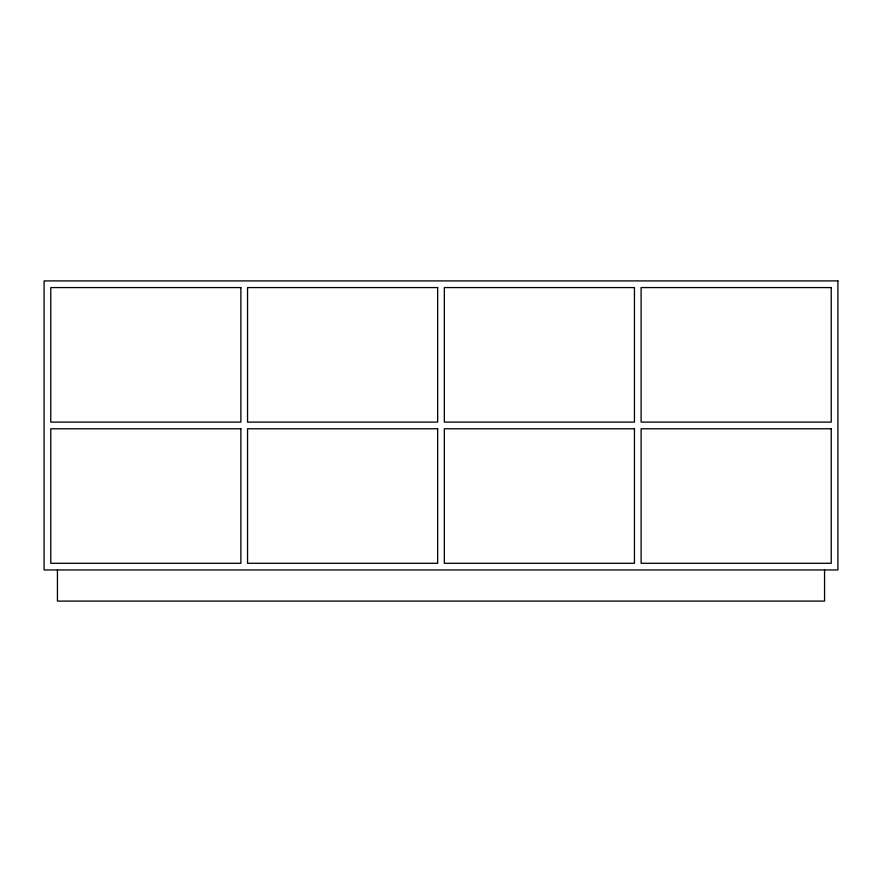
<?xml version="1.0" encoding="UTF-8"?>
<svg xmlns="http://www.w3.org/2000/svg" width="882" height="882" viewBox="0 0 882 882"><rect width="100%" height="100%" fill="white"/><g stroke="black" fill="none" stroke-linecap="round" stroke-linejoin="round"><path stroke-width="1.32" d="M824.56 569.959L824.56 601.094L57.44 601.094L57.44 569.959M837.9 280.906L44.1 280.906L44.1 569.959L837.9 569.959L837.9 280.906M240.885 287.576L50.77 287.576L50.77 422.103L240.885 422.103L240.885 287.576M437.659 287.576L247.555 287.576L247.555 422.103L437.659 422.103L437.659 287.576M634.445 287.576L444.341 287.576L444.341 422.103L634.445 422.103L634.445 287.576M831.23 287.576L641.115 287.576L641.115 422.103L831.23 422.103L831.23 287.576M240.885 428.773L50.77 428.773L50.77 563.289L240.885 563.289L240.885 428.773M437.659 428.773L247.555 428.773L247.555 563.289L437.659 563.289L437.659 428.773M634.445 428.773L444.341 428.773L444.341 563.289L634.445 563.289L634.445 428.773M831.23 428.773L641.115 428.773L641.115 563.289L831.23 563.289L831.23 428.773"/></g></svg>
